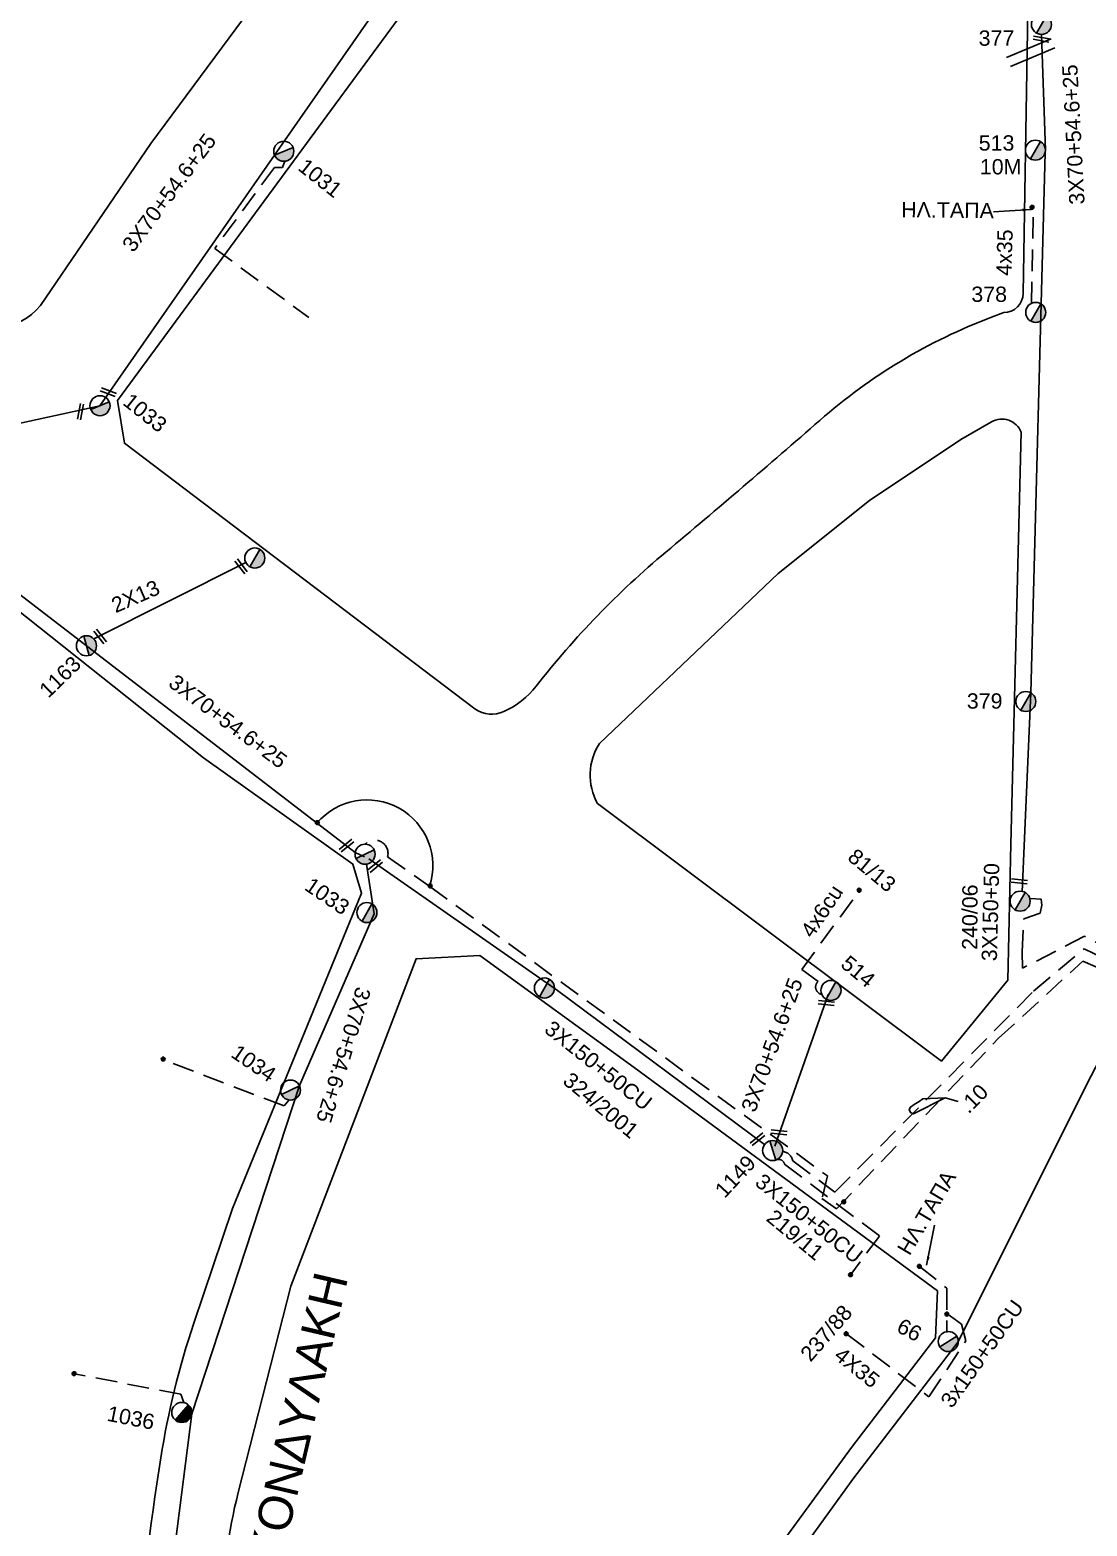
# Model space of a CAD drawing. Header units: millimetres. Extents: x 898 to 5598, y 789 to 3443.
# Drawn here: x 1263.6 to 1387.9, y 1430.2 to 1606.2 of the extents above; entities that cross this region are included whole.
import ezdxf

# ---------------------------------------------------------------- set-up
doc = ezdxf.new("R2010")
doc.units = ezdxf.units.MM
doc.linetypes.add('DASHED', pattern=[19.05, 12.7, -6.35])
for name, color, linetype in [('Άγνωστα', 7, 'Continuous'), ('Επιγραφές - Σχήματα', 7, 'Continuous'), ('Καλώδια ΧΤ   3x150+50CU', 7, 'DASHED'), ('Καλώδια ΧΤ   3x150AL+50CU', 7, 'DASHED'), ('Καλώδια ΧΤ   4x6CU', 7, 'DASHED'), ('Μηχανική τομή', 7, 'Continuous'), ('Στύλος ΦΜ', 7, 'Continuous'), ('Στύλος ΦΜ @ 1', 7, 'Continuous'), ('Συνδέσεις', 7, 'Continuous'), ('Συνεστραμμένα ΧΤ   3x70+54.6+25 AL', 7, 'SYN_LINE'), ('Τομή', 7, 'Continuous'), ('Υπόβαθρο ΔΕΗ', 7, 'Continuous'), ('Υπόγεια Καλώδια Δικτύου ΧΤ   .10', 7, 'DASHED'), ('Υπόγεια καλώδια Παροχών ΧΤ   4x50AL', 7, 'DASHED')]:
    doc.layers.add(name, color=color, linetype=linetype)
doc.styles.add('arial', font='arial.ttf')
doc.styles.get("Standard").update_dxf_attribs({"font": 'arial.ttf'})
doc.linetypes.add('SYN_LINE', pattern='A,0.5,-0.0001,["/\\/\\/\\/",Standard,S=0.1,R=0,X=0,Y=-0.05],-0.25', length=0.7501)
doc.dimstyles.new('ISO-25', dxfattribs={"dimtxt": 2.5, "dimasz": 2.5, "dimexe": 1.25, "dimexo": 0.625, "dimtad": 1, "dimtxsty": 'Standard', "dimcen": 2.5, "dimadec": 0, "dimazin": 0, "dimtfac": 1, "dimtmove": 0, "dimatfit": 3, "dimfxl": 1, "dimarcsym": 0})

# ---------------------------------------------------------------- blocks, each defined once
blk = doc.blocks.new('ΥΠΑΡΧΩΝ ΤΣΙΜΕΝΤΕΝΙΟΣ ΣΤΥΛΟΣ')
at = {"layer": 'Στύλος ΦΜ'}
blk.add_hatch(color=7, dxfattribs=at).paths.add_polyline_path([(-1.29, -2.28, 0.574793), (2.62, 0, 0.268822), (1.3, 2.27)])
at = {"layer": 'Στύλος ΦΜ', "color": 7}
blk.add_line((-1.29, -2.28), (1.3, 2.27), dxfattribs=at)
blk.add_circle((0, 0), 2.62, dxfattribs=at)
at = {"layer": 'Στύλος ΦΜ', "flags": 4}
for tag, p in [('ΑΡΙΘΜΟΣ', (-4.68, 8.05)), ('ΤΥΠΟΣ', (-4.91, 3.03))]:
    blk.add_attdef(tag, p, '', height=4, dxfattribs=at)
blk = doc.blocks.new('ΜΗΧΑΝΙΚΗ ΤΟΜΗ')
at = {"layer": 'Μηχανική τομή', "ltscale": 40}
for p, q in [((-1.89, 0.78), (1.89, 0.78)), ((1.89, 0), (-1.89, 0))]:
    blk.add_line(p, q, dxfattribs=at)
blk = doc.blocks.new('ΤΟΜΗ')
at = {"layer": 'Τομή', "ltscale": 40}
for p, q in [((-5.68, 0), (5.68, 0)), ((5.68, -2.33), (-5.68, -2.33))]:
    blk.add_line(p, q, dxfattribs=at)
blk = doc.blocks.new('_ΣΥΝΔΕΣΗ')
at = {"layer": 'Συνδέσεις', "linetype": 'SYN_LINE', "ltscale": 40}
blk.add_hatch(color=256, dxfattribs=at).paths.add_polyline_path([(0.5, -0.01, 1), (-0.5, -0.01, 1)])
at = {"layer": 'Συνδέσεις'}
blk.add_circle((0, -0.01), 0.5, dxfattribs=at)

msp = doc.modelspace()

# ---------------------------------------------------------------- linework, layer by layer
at = {"layer": 'Άγνωστα', "color": 151, "linetype": 'SYN_LINE', "ltscale": 20}
msp.add_lwpolyline([(1243.5, 1555.83), (1271.8, 1561.98), (1292.33, 1591.46), (1315.81, 1625.15), (1340.76, 1659.08), (1364.14, 1692.08), (1376.46, 1708.11)], dxfattribs=at)
at = {"layer": 'Άγνωστα', "color": 27, "linetype": 'SYN_LINE', "ltscale": 18}
msp.add_lwpolyline([(1382.55, 1605.64), (1383, 1592.03), (1382.99, 1591.72)], dxfattribs=at)
at = {"layer": 'Άγνωστα', "color": 151, "linetype": 'DASHED', "ltscale": 0.2}
msp.add_lwpolyline([(1293.55, 1590.73), (1293.25, 1590.01), (1292.32, 1590.01), (1285.3, 1580.46), (1296.37, 1572.34)], dxfattribs=at)
at = {"layer": 'Άγνωστα', "color": 27, "linetype": 'SYN_LINE', "ltscale": 20}
msp.add_lwpolyline([(1382.99, 1591.72), (1381.28, 1528.22), (1380.26, 1504.81)], dxfattribs=at)
at = {"layer": 'Άγνωστα', "color": 27, "linetype": 'DASHED', "ltscale": 0.2}
for points in [[(1381.35, 1574.01), (1381.6, 1585.38), (1381.6, 1585.38)], [(1380.32, 1495.83), (1380.26, 1497.78), (1380.48, 1501.64), (1382.38, 1502.3), (1382.6, 1503.24), (1382.52, 1503.97), (1381.21, 1504.04)], [(1394.41, 1495.86), (1387.59, 1499.62), (1380.32, 1495.83)]]:
    msp.add_lwpolyline(points, dxfattribs=at)
at = {"layer": 'Άγνωστα', "color": 5}
msp.add_lwpolyline([(1271.06, 1534.57), (1288.96, 1543.54)], dxfattribs=at)
at = {"layer": 'Άγνωστα', "color": 1, "linetype": 'SYN_LINE', "ltscale": 20}
msp.add_lwpolyline([(1291.39, 1346.89), (1292.9, 1350.15), (1282.83, 1377.61), (1278.16, 1408.72), (1282.59, 1443.45), (1295.27, 1482.03), (1304.06, 1502.23), (1303.16, 1508.08)], dxfattribs=at)
at = {"layer": 'Άγνωστα', "color": 30, "linetype": 'DASHED', "ltscale": 0.2}
msp.add_lwpolyline([(1380.32, 1495.83), (1380.32, 1495.83)], dxfattribs=at)
at = {"layer": 'Άγνωστα', "color": 1, "linetype": 'DASHED', "ltscale": 0.2}
for points in [[(1294.06, 1480.35), (1293.46, 1479.64), (1279.18, 1485.09)], [(1281.65, 1444.76), (1281.29, 1445.74), (1268.75, 1448.16)]]:
    msp.add_lwpolyline(points, dxfattribs=at)
at = {"layer": 'Άγνωστα', "color": 2, "linetype": 'DASHED', "ltscale": 0.2}
for points in [[(1368.17, 1460.82), (1371.4, 1458.21), (1371.4, 1453)], [(1359.65, 1452.81), (1369.29, 1445.43), (1373.64, 1452.01), (1373.14, 1454), (1371.4, 1455.24)]]:
    msp.add_lwpolyline(points, dxfattribs=at)
at = {"layer": 'Επιγραφές - Σχήματα', "linetype": 'Continuous', "ltscale": 20}
msp.add_lwpolyline([(1372.73, 1480.17), (1371.2, 1480.61), (1368.58, 1480.46), (1368.14, 1480.17), (1367.56, 1479.8), (1367.12, 1479.51), (1366.98, 1479.22), (1367.12, 1478.86), (1367.49, 1478.71), (1371.2, 1480.61)], dxfattribs=at)
msp.add_arc((1303.22, 1507.9), 7.73, 341.9054, 139.7999, dxfattribs=at)
at = {"layer": 'Καλώδια ΧΤ   3x150+50CU', "color": 5, "linetype": 'DASHED', "ltscale": 0.2}
msp.add_lwpolyline([(1303, 1510.42, -0.780742), (1305.62, 1508.92), (1310.59, 1505.46), (1357.37, 1471.41), (1356.72, 1468.76), (1358.44, 1467.56), (1377.49, 1487.6), (1387.41, 1496.66), (1393.18, 1494.15)], format="xyb", dxfattribs=at)
at = {"layer": 'Καλώδια ΧΤ   3x150+50CU', "color": 1, "linetype": 'SYN_LINE', "ltscale": 20}
msp.add_lwpolyline([(1303.44, 1508.7), (1325.63, 1493.21), (1349.97, 1475.1), (1349.97, 1475.1)], dxfattribs=at)
at = {"layer": 'Καλώδια ΧΤ   3x150AL+50CU', "color": 1, "linetype": 'DASHED', "ltscale": 0.2}
msp.add_lwpolyline([(1351.27, 1473.28, -0.493336), (1352.32, 1472.78), (1363.5, 1464.34), (1360.11, 1459.84)], format="xyb", dxfattribs=at)
at = {"layer": 'Καλώδια ΧΤ   4x6CU', "color": 1, "linetype": 'DASHED', "ltscale": 0.2}
msp.add_lwpolyline([(1356.7, 1492.76, -0.62941), (1356.27, 1494.29), (1354.35, 1495.69), (1361.17, 1505.03)], format="xyb", dxfattribs=at)
at = {"layer": 'Συνεστραμμένα ΧΤ   3x70+54.6+25 AL', "color": 1, "linetype": 'SYN_LINE', "ltscale": 20}
msp.add_line((1351.16, 1474.9), (1357.45, 1492.74), dxfattribs=at)
at = {"layer": 'Συνεστραμμένα ΧΤ   3x70+54.6+25 AL', "color": 5, "linetype": 'SYN_LINE', "ltscale": 20}
msp.add_lwpolyline([(1243.47, 1554.28), (1301.82, 1509.43), (1302.92, 1508.93)], dxfattribs=at)
at = {"layer": 'Συνεστραμμένα ΧΤ   3x70+54.6+25 AL', "color": 2, "ltscale": 20}
msp.add_lwpolyline([(1292.18, 1345.96), (1292.18, 1345.96), (1292.18, 1345.96), (1319.45, 1380.04), (1342.89, 1411.61), (1360.47, 1435.93), (1372.75, 1451.92), (1387.89, 1482.22), (1391.93, 1489.96)], dxfattribs=at)
at = {"layer": 'Υπόβαθρο ΔΕΗ'}
msp.add_lwpolyline([(1254.42, 1572.58, 0.405226), (1264.8, 1573.77), (1277.77, 1592.83), (1302.83, 1626.62), (1322.9, 1654.75), (1356.82, 1700.99), (1371.66, 1721.95, 0.441129), (1370.13, 1728.96), (1324.37, 1759.86), (1309.26, 1770.64), (1241.44, 1672.67), (1207.48, 1626), (1198.7, 1613.94), (1245.67, 1579.32)], format="xyb", close=True, dxfattribs=at)
for points in [[(1381.4, 1636.97), (1380.4, 1575.19, -0.410015), (1378.1, 1572.93), (1376.68, 1572.4, 0.089769), (1356.46, 1560.26, -0.005735), (1338.36, 1544.77, 0.052735), (1323.11, 1529.01, -0.121336), (1319.31, 1526.02, -0.262282), (1315.9, 1526.33), (1274.67, 1557.56), (1273.87, 1562.58), (1309.4, 1610.94), (1320.89, 1627.03), (1381.4, 1636.97)], [(1380.14, 1558.86), (1378.95, 1510.44), (1378.59, 1494.43), (1370.77, 1484.92), (1330.31, 1515.22, -0.274263), (1330.55, 1522.28), (1351.57, 1542.27), (1362.32, 1550.84), (1373.06, 1558), (1376.67, 1560.08, -0.461076), (1380.14, 1558.86, -0.587754)], [(1261.63, 1538.32), (1283.96, 1520.59), (1301.54, 1508.09), (1302.57, 1504.67), (1287.37, 1467.58), (1282.84, 1454.1, 0.0418), (1278.95, 1438.26, 0.01842), (1275.98, 1413.66, 0.062934), (1276.67, 1397.25, 0.034028), (1284.04, 1366.63, 0.052096), (1288.83, 1355.55, -0.324085), (1287.53, 1344.27), (1253.13, 1297.08)], [(1370.3, 1457.92), (1334.65, 1484.17), (1316.47, 1497.34), (1308.98, 1496.95), (1294.24, 1458.46), (1288.06, 1434.18, 0.057599), (1286.12, 1419.87, 0.013453), (1286.22, 1407.03, 0.042118), (1288.22, 1390.22, 0.027454), (1294.95, 1364.71), (1301.15, 1359.81), (1319.54, 1384.2), (1340.77, 1412.89), (1360.2, 1439.48), (1370.09, 1452.39), (1370.3, 1457.92)]]:
    msp.add_lwpolyline(points, format="xyb", dxfattribs=at)
at = {"layer": 'Υπόγεια Καλώδια Δικτύου ΧΤ   .10', "color": 1, "ltscale": 0.2}
msp.add_lwpolyline([(1352.09, 1474.29, -0.323364), (1353.29, 1473.2), (1353.29, 1473.2), (1353.29, 1473.2), (1358.24, 1469.49), (1381.61, 1493.14), (1387.56, 1498.13), (1393.82, 1495.03)], format="xyb", dxfattribs=at)

# ---------------------------------------------------------------- block references
at = {"layer": 'Μηχανική τομή'}
for p, xscale, yscale, zscale, rotation in [((1382.55, 1605.29), 0.4999999999999998, 0.4999999999999998, 0.4999999999999998, 170.1028714563483), ((1272.71, 1563.39), 0.4999999999999998, 0.4999999999999998, 0.4999999999999998, 339.2255505564046), ((1269.7, 1561.25), 0.4999999999999997, 0.4999999999999997, 0.4999999999999997, 79.27721537940093), ((1288.24, 1542.97), 0.4999999999999998, 0.4999999999999998, 0.4999999999999998, 307.716405512455), ((1271.67, 1534.72), 0.4999999999999998, 0.4999999999999998, 0.4999999999999998, 307.716405512455), ((1300.92, 1510.1), 0.4999999999999998, 0.4999999999999998, 0.4999999999999998, 38.99761148478135), ((1304.3, 1507.7), 0.4999999999999998, 0.4999999999999998, 0.4999999999999998, 38.99761148478135), ((1379.93, 1505.87), 0.4999999999999998, 0.4999999999999998, 0.4999999999999998, 354.0135760117817), ((1357.22, 1491.55), 0.4999999999999998, 0.4999999999999998, 0.4999999999999998, 354.0135760117817), ((1349.26, 1475.57), 0.4999999999999998, 0.4999999999999998, 0.4999999999999998, 38.99761148478135), ((1351.66, 1476.35), 0.4999999999999998, 0.4999999999999998, 0.4999999999999998, 354.0135760117817)]:
    msp.add_blockref('ΜΗΧΑΝΙΚΗ ΤΟΜΗ', p, dxfattribs=dict(at, xscale=xscale, yscale=yscale, zscale=zscale, rotation=rotation))
at = {"layer": 'Στύλος ΦΜ @ 1', "ltscale": 40}
ref = msp.add_blockref('ΥΠΑΡΧΩΝ ΤΣΙΜΕΝΤΕΝΙΟΣ ΣΤΥΛΟΣ', (1382.54, 1606.82), dxfattribs=dict(at, xscale=0.4499999999998181, yscale=0.4499999999998181, zscale=0.4499999999998181))
ref.add_attrib('ΤΥΠΟΣ', '377', (1375.15, 1604.31), dxfattribs={"layer": 'Στύλος ΦΜ', "height": 1.8, "flags": 4})
ref = msp.add_blockref('ΥΠΑΡΧΩΝ ΤΣΙΜΕΝΤΕΝΙΟΣ ΣΤΥΛΟΣ', (1293.42, 1591.9), dxfattribs=dict(at, xscale=0.4499999999998181, yscale=0.4499999999998181, zscale=0.4499999999998181, rotation=321.6101493544809))
ref.add_attrib('ΤΥΠΟΣ', '1031', (1294.96, 1589.79), dxfattribs={"layer": 'Στύλος ΦΜ', "height": 1.8, "rotation": 321.6101, "flags": 4})
ref = msp.add_blockref('ΥΠΑΡΧΩΝ ΤΣΙΜΕΝΤΕΝΙΟΣ ΣΤΥΛΟΣ', (1381.82, 1592.03), dxfattribs=dict(at, xscale=0.4499999999998181, yscale=0.4499999999998181, zscale=0.4499999999998181))
ref.add_attrib('ΤΥΠΟΣ', '513', (1375.16, 1591.98), dxfattribs={"layer": 'Στύλος ΦΜ', "height": 1.8, "flags": 4})
ref.add_attrib('ΑΡΙΘΜΟΣ', '10M', (1375.29, 1589.18), dxfattribs={"layer": 'Στύλος ΦΜ', "height": 1.8, "flags": 4})
ref = msp.add_blockref('ΥΠΑΡΧΩΝ ΤΣΙΜΕΝΤΕΝΙΟΣ ΣΤΥΛΟΣ', (1381.86, 1572.95), dxfattribs=dict(at, xscale=0.4499999999998181, yscale=0.4499999999998181, zscale=0.4499999999998181))
ref.add_attrib('ΤΥΠΟΣ', '378', (1374.29, 1574.19), dxfattribs={"layer": 'Στύλος ΦΜ', "height": 1.8, "flags": 4})
ref = msp.add_blockref('ΥΠΑΡΧΩΝ ΤΣΙΜΕΝΤΕΝΙΟΣ ΣΤΥΛΟΣ', (1271.8, 1561.98), dxfattribs=dict(at, xscale=0.4499999999998181, yscale=0.4499999999998181, zscale=0.4499999999998181, rotation=321.6101493544809))
ref.add_attrib('ΤΥΠΟΣ', '1033', (1274.36, 1562.19), dxfattribs={"layer": 'Στύλος ΦΜ', "height": 1.8, "rotation": 321.6101, "flags": 4})
at = {"layer": 'Στύλος ΦΜ @ 1', "ltscale": 40, "xscale": 0.4499999999998181, "yscale": 0.4499999999998181, "zscale": 0.4499999999998181}
for p in [(1290.01, 1544.07), (1380.03, 1503.72), (1303.2, 1502.38), (1324.08, 1493.51), (1357.78, 1493.23)]:
    msp.add_blockref('ΥΠΑΡΧΩΝ ΤΣΙΜΕΝΤΕΝΙΟΣ ΣΤΥΛΟΣ', p, dxfattribs=at)
at = {"layer": 'Στύλος ΦΜ @ 1', "ltscale": 40}
ref = msp.add_blockref('ΥΠΑΡΧΩΝ ΤΣΙΜΕΝΤΕΝΙΟΣ ΣΤΥΛΟΣ', (1270.21, 1533.75), dxfattribs=dict(at, xscale=0.4499999999998181, yscale=0.4499999999998181, zscale=0.4499999999998181, rotation=44.30178850676066))
ref.add_attrib('ΤΥΠΟΣ', '1163', (1265.73, 1527.51), dxfattribs={"layer": 'Στύλος ΦΜ', "height": 1.8, "rotation": 44.3018, "flags": 4})
ref = msp.add_blockref('ΥΠΑΡΧΩΝ ΤΣΙΜΕΝΤΕΝΙΟΣ ΣΤΥΛΟΣ', (1380.7, 1527.2), dxfattribs=dict(at, xscale=0.4499999999998181, yscale=0.4499999999998181, zscale=0.4499999999998181))
ref.add_attrib('ΤΥΠΟΣ', '379', (1373.76, 1526.36), dxfattribs={"layer": 'Στύλος ΦΜ', "height": 1.8, "flags": 4})
ref = msp.add_blockref('ΥΠΑΡΧΩΝ ΤΣΙΜΕΝΤΕΝΙΟΣ ΣΤΥΛΟΣ', (1302.98, 1509.24), dxfattribs=dict(at, xscale=0.4499999999998181, yscale=0.4499999999998181, zscale=0.4499999999998181, rotation=325.7583329119258))
ref.add_attrib('ΤΥΠΟΣ', '1033', (1295.72, 1505.15), dxfattribs={"layer": 'Στύλος ΦΜ', "height": 1.8, "rotation": 325.7583, "flags": 4})
ref = msp.add_blockref('ΥΠΑΡΧΩΝ ΤΣΙΜΕΝΤΕΝΙΟΣ ΣΤΥΛΟΣ', (1294.21, 1481.51), dxfattribs=dict(at, xscale=0.4499999999998181, yscale=0.4499999999998181, zscale=0.4499999999998181, rotation=325.7583329119258))
ref.add_attrib('ΤΥΠΟΣ', '1034', (1287.07, 1485.49), dxfattribs={"layer": 'Στύλος ΦΜ', "height": 1.8, "rotation": 325.7583, "flags": 4})
ref = msp.add_blockref('ΥΠΑΡΧΩΝ ΤΣΙΜΕΝΤΕΝΙΟΣ ΣΤΥΛΟΣ', (1350.92, 1474.4), dxfattribs=dict(at, xscale=0.4499999999998181, yscale=0.4499999999998181, zscale=0.4499999999998181, rotation=47.1017066219889))
ref.add_attrib('ΤΥΠΟΣ', '1149', (1345.28, 1468.7), dxfattribs={"layer": 'Στύλος ΦΜ', "height": 1.8, "rotation": 47.1017, "flags": 4})
ref = msp.add_blockref('ΥΠΑΡΧΩΝ ΤΣΙΜΕΝΤΕΝΙΟΣ ΣΤΥΛΟΣ', (1371.58, 1451.94), dxfattribs=dict(at, xscale=0.4499999999998181, yscale=0.4499999999998181, zscale=0.4499999999998181, rotation=332.0992445542577))
ref.add_attrib('ΤΥΠΟΣ', '66', (1365.36, 1453.17), dxfattribs={"layer": 'Στύλος ΦΜ', "height": 1.8, "rotation": 332.0992, "flags": 4})
ref = msp.add_blockref('ΥΠΑΡΧΩΝ ΤΣΙΜΕΝΤΕΝΙΟΣ ΣΤΥΛΟΣ', (1281.42, 1443.6), dxfattribs=dict(at, xscale=0.4499999999998181, yscale=0.4499999999998181, zscale=0.4499999999998181, rotation=348.7841644779011))
ref.add_attrib('ΤΥΠΟΣ', '1036', (1272.52, 1442.64), dxfattribs={"layer": 'Στύλος ΦΜ', "height": 1.8, "rotation": 348.7842, "flags": 4})
at = {"layer": 'Συνδέσεις', "xscale": 0.4499999999999886, "yscale": 0.4499999999999886, "zscale": 0.4499999999999886}
for p in [(1381.43, 1585.32), (1297.36, 1512.96), (1310.64, 1505.52), (1361.09, 1505.01), (1279.23, 1485.16), (1359.28, 1468.37), (1368.18, 1460.78), (1360.07, 1459.8), (1371.4, 1455.17), (1359.57, 1452.86), (1268.75, 1448.17)]:
    msp.add_blockref('_ΣΥΝΔΕΣΗ', p, dxfattribs=at)
at = {"layer": 'Τομή', "xscale": 0.499999999999907, "yscale": 0.499999999999907, "zscale": 0.499999999999907, "rotation": 22.92285824507862}
msp.add_blockref('ΤΟΜΗ', (1381.06, 1604.03), dxfattribs=at)

# ---------------------------------------------------------------- texts
at = {"layer": 'Άγνωστα', "ltscale": 40, "attachment_point": 1, "style": 'arial'}
for s, insert, char_height, width, rotation in [('3X70+54.6+25', (1385.82, 1585.58), 1.8, 31.6072, 93.0076), ('3X70+54.6+25', (1274.27, 1580.97), 1.8, 31.6072, 53.2677), ('2X13', (1272.92, 1539.22), 1.8, 31.6072, 23.5951), ('3X70+54.6+25', (1280.79, 1530.53), 1.8, 31.6072, 323.2677), ('81/13', (1360.75, 1510.05), 1.8, 7.1535, 320.4267), ('3X150+50', (1375.49, 1496.69), 1.8, 31.6072, 88.4881), ('4x6cu', (1354.09, 1500.26), 1.8, 33.4252, 56.4039), ('240/06', (1373.19, 1498), 1.8, 7.1535, 89.6996), ('514', (1359.93, 1497.49), 1.8, 7.1535, 320.4267), ('3X70+54.6+25', (1347.16, 1479.38), 1.8, 33.4252, 69.9776), ('3X70+54.6+25', (1303.7, 1493.26), 1.8, 31.6072, 253.1614), ('324/2001', (1327.25, 1483.76), 1.8, 7.1535, 320.4267), ('ΗΛ.ΤΑΠΑ', (1365.47, 1462.86), 1.8, 7.1535, 59.3526), ('219/11', (1351.19, 1467.63), 1.8, 7.1535, 320.4267), ('ΚΟΝΔΥΛΑΚΗ', (1289.19, 1426.5), 4, 7.1535, 76.8397), ('3x150+50CU', (1370.54, 1445.03), 1.8, 7.1535, 54.5261), ('237/88', (1354.02, 1450.63), 1.8, 7.1535, 48.9631), ('4X35', (1359.14, 1451.44), 1.8, 31.6072, 321.0223)]:
    msp.add_mtext(s, dxfattribs=dict(at, insert=insert, char_height=char_height, width=width, rotation=rotation))
at = {"layer": 'Καλώδια ΧΤ   3x150+50CU', "ltscale": 0.2, "char_height": 1.8, "width": 31.6072, "attachment_point": 1, "rotation": 321.5836, "style": 'arial'}
for insert in [(1325.05, 1489.82), (1349.83, 1471.83)]:
    msp.add_mtext('3X150+50CU', dxfattribs=dict(at, insert=insert))
at = {"layer": 'Καλώδια ΧΤ   3x150AL+50CU', "ltscale": 0.2, "insert": (1377.2, 1577.29), "char_height": 1.8, "width": 31.6072, "attachment_point": 1, "rotation": 88.2063, "style": 'arial'}
msp.add_mtext('4x35', dxfattribs=at)
at = {"layer": 'Υπόγεια Καλώδια Δικτύου ΧΤ   .10', "ltscale": 0.2, "insert": (1372.7, 1479.89), "char_height": 1.8, "width": 31.6072, "attachment_point": 1, "rotation": 45.5887, "style": 'arial'}
msp.add_mtext('.10', dxfattribs=at)
at = {"layer": 'Υπόγεια καλώδια Παροχών ΧΤ   4x50AL', "ltscale": 0.2, "insert": (1366.05, 1585.95), "char_height": 1.8, "width": 34.4232, "attachment_point": 1, "rotation": 359.3207, "style": 'arial'}
msp.add_mtext('ΗΛ.ΤΑΠΑ', dxfattribs=at)

# ---------------------------------------------------------------- leaders
at = {"layer": 'Επιγραφές - Σχήματα', "ltscale": 40}
for points in [[(1381.31, 1585.07), (1376.9, 1584.76)], [(1369.03, 1460.92), (1369.97, 1465.64)]]:
    msp.add_leader(points, dimstyle='ISO-25', override={"dimasz": 1, "dimtad": 0}, dxfattribs=at)

doc.saveas('drawing.dxf')
